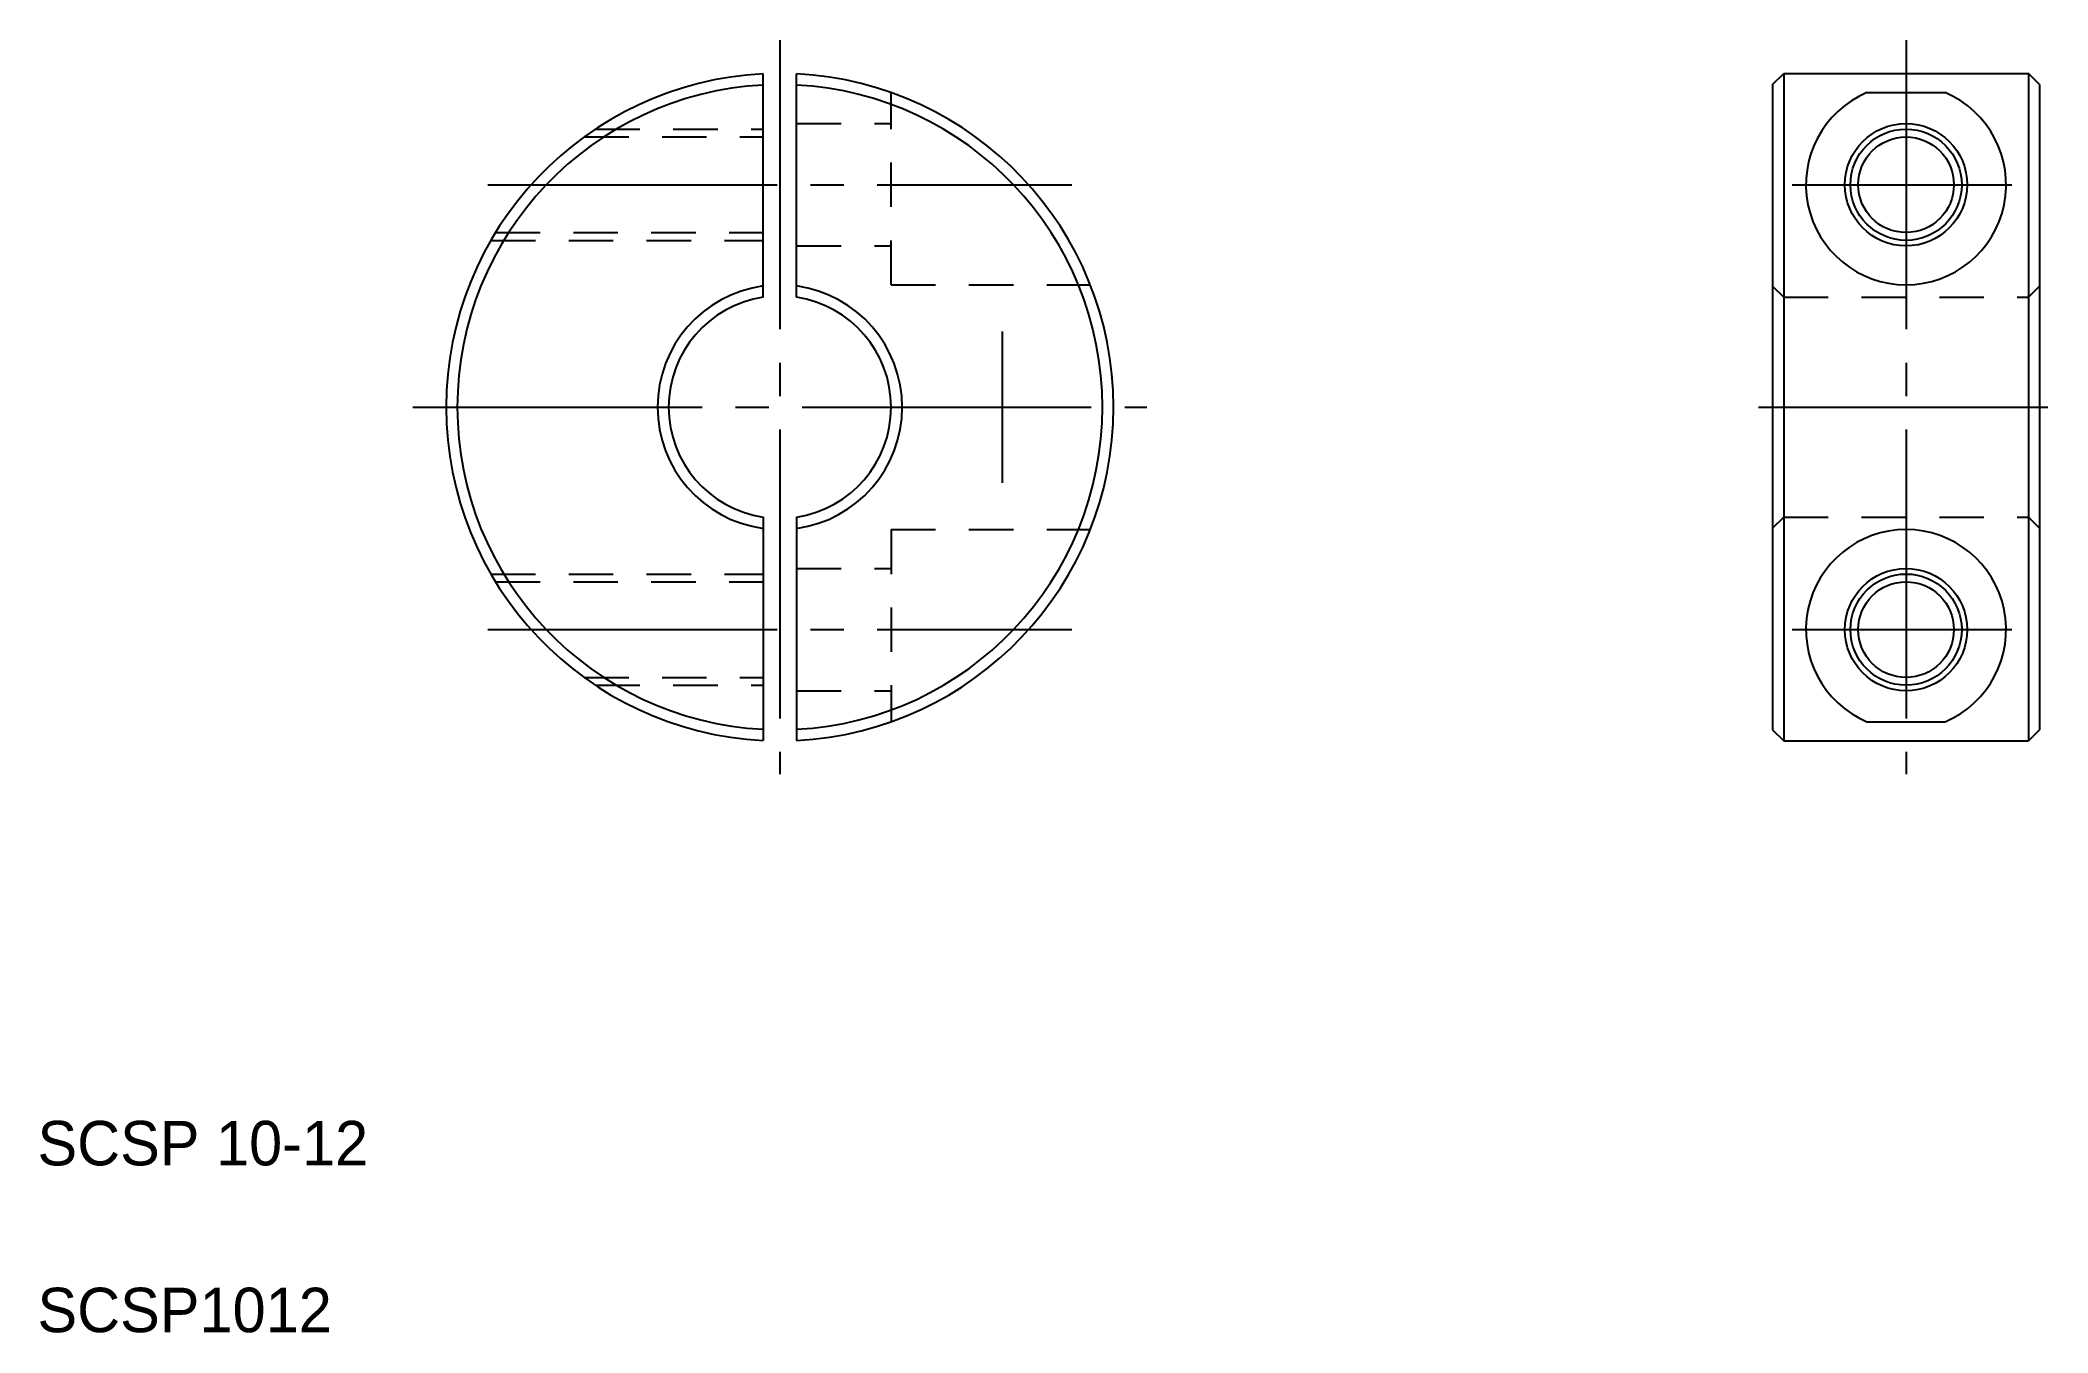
# Model space of a CAD drawing. Extents: x 86.6 to 176.8, y 111.5 to 169.6.
import ezdxf

# ---------------------------------------------------------------- set-up
doc = ezdxf.new("R2010")
doc.units = 0
doc.linetypes.add('CENTER', pattern=[17.5, 13, -1.5, 1.5, -1.5])
doc.linetypes.add('DASHED', pattern=[3.5, 2, -1.5])
doc.layers.get('0').update_dxf_attribs({"linetype": 'CONTINUOUS'})
doc.layers.add('CENTER', color=1, linetype='CENTER')

msp = doc.modelspace()

# ---------------------------------------------------------------- linework, layer by layer
at = {"color": 7, "linetype": 'CONTINUOUS'}
for p, q in [((119.061, 158.077), (119.061, 168.115)), ((120.561, 158.077), (120.561, 168.115)), ((164.436, 167.634), (164.936, 168.134)), ((164.936, 168.134), (164.936, 138.134)), ((164.936, 168.134), (175.936, 168.134)), ((175.936, 168.134), (175.936, 138.134)), ((176.436, 167.634), (175.936, 168.134)), ((164.436, 167.634), (164.436, 138.634)), ((176.436, 167.634), (176.436, 138.634)), ((119.061, 148.19), (119.061, 138.152)), ((120.561, 148.19), (120.561, 138.152)), ((164.436, 138.634), (164.936, 138.134)), ((164.936, 138.134), (175.936, 138.134)), ((176.436, 138.634), (175.936, 138.134))]:
    msp.add_line(p, q, dxfattribs=at)
at = {"color": 3, "linetype": 'DASHED'}
for p, q in [((124.811, 158.634), (124.811, 167.276)), ((111.015, 165.284), (119.061, 165.284)), ((111.519, 165.634), (119.061, 165.634)), ((120.561, 165.884), (124.811, 165.884)), ((107.029, 160.984), (119.061, 160.984)), ((106.821, 160.634), (119.061, 160.634)), ((120.561, 160.384), (124.811, 160.384)), ((124.811, 158.634), (133.766, 158.634)), ((164.436, 158.577), (164.936, 158.077)), ((164.936, 158.077), (175.936, 158.077)), ((175.936, 158.077), (176.436, 158.577)), ((164.436, 147.69), (164.936, 148.19)), ((164.936, 148.19), (175.936, 148.19)), ((175.936, 148.19), (176.436, 147.69)), ((124.811, 147.634), (124.811, 138.992)), ((124.811, 147.634), (133.766, 147.634)), ((106.821, 145.634), (119.061, 145.634)), ((120.561, 145.884), (124.811, 145.884)), ((107.029, 145.284), (119.061, 145.284)), ((111.015, 140.984), (119.061, 140.984)), ((111.519, 140.634), (119.061, 140.634)), ((120.561, 140.384), (124.811, 140.384))]:
    msp.add_line(p, q, dxfattribs=at)
for p, q in [((168.678, 167.276), (172.195, 167.276)), ((168.678, 138.992), (172.195, 138.992)), ((167.686, 138.134), (167.686, 138.134)), ((170.436, 138.134), (170.436, 138.134))]:
    msp.add_line(p, q)
for centre, radius in [((170.436, 163.134), 2.75), ((170.436, 163.134), 2.15), ((170.436, 143.134), 2.75), ((170.436, 143.134), 2.15)]:
    msp.add_circle(centre, radius)
at = {"color": 3}
for centre in [(170.436, 163.134), (170.436, 143.134)]:
    msp.add_circle(centre, 2.5, dxfattribs=at)
at = {"color": 7, "linetype": 'CONTINUOUS'}
for radius, start, end in [(15, 92.86598, 267.13403), (15, 272.86599, 87.13401), (14.5, 92.9649, 267.0351), (14.5, 272.9649, 87.0351), (5.5, 97.83748, 262.16252), (5, 98.62693, 261.37306), (5.5, 277.83748, 82.16252), (5, 278.62693, 81.37307)]:
    msp.add_arc((119.811, 153.134), radius, start, end, dxfattribs=at)
for centre, start, end in [((170.436, 163.134), 113.00444, 66.99556), ((170.436, 143.134), 293.00444, 246.99556)]:
    msp.add_arc(centre, 4.5, start, end)
at = {"layer": 'CENTER', "color": 1, "linetype": 'CENTER'}
for p, q in [((119.811, 169.634), (119.811, 136.634)), ((170.436, 169.634), (170.436, 136.634)), ((106.687, 163.134), (132.935, 163.134)), ((165.312, 163.134), (175.186, 163.134)), ((129.811, 156.537), (129.811, 149.731)), ((103.311, 153.134), (136.311, 153.134)), ((163.809, 153.134), (176.809, 153.134)), ((106.687, 143.134), (132.935, 143.134)), ((165.312, 143.134), (175.186, 143.134))]:
    msp.add_line(p, q, dxfattribs=at)

# ---------------------------------------------------------------- texts
for s, p in [('SCSP 10-12', (86.438, 119.05)), ('SCSP1012', (86.438, 111.55))]:
    msp.add_text(s, height=2).set_placement(p)

doc.saveas('drawing.dxf')
